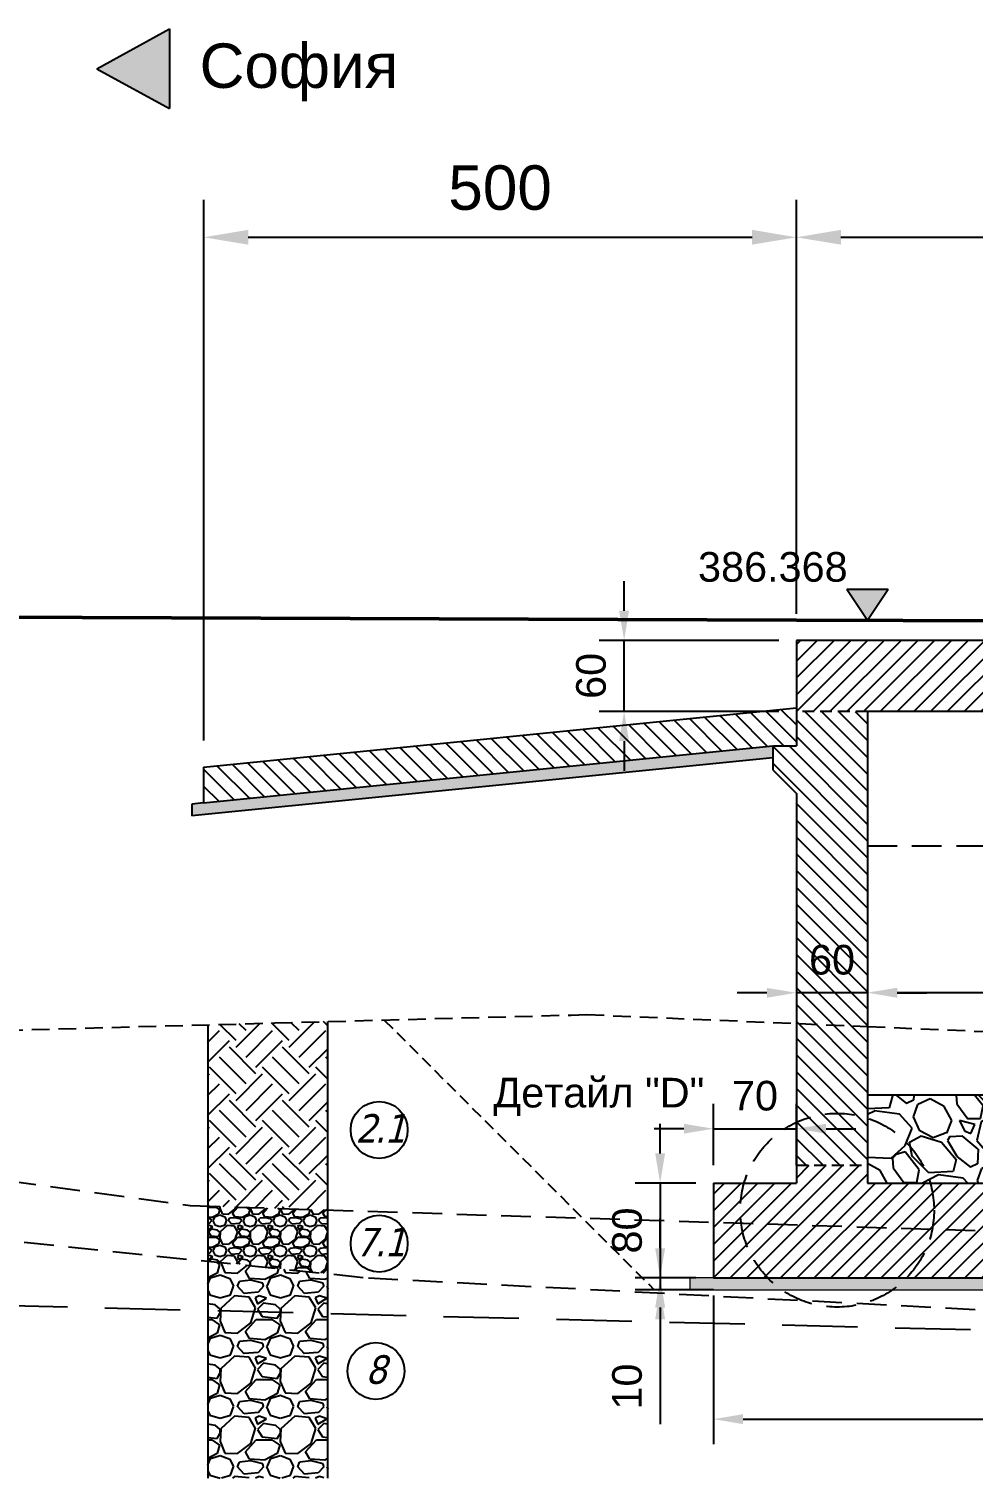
# Model space of a CAD drawing. Header units: centimetres. Extents: x 8495135 to 959133560, y 4530079 to 463453963.
# Drawn here: x 958986990 to 958987786, y 463414226 to 463415449 of the extents above; entities that cross this region are included whole.
import ezdxf
from ezdxf.enums import TextEntityAlignment as Align

# ---------------------------------------------------------------- set-up
doc = ezdxf.new("R2010")
doc.units = ezdxf.units.CM
doc.header["$LTSCALE"] = 0.1
for name, pattern in [('DASHED', [0.75, 0.5, -0.25]), ('HIDDEN', [9.525, 6.35, -3.175]), ('LK_HIDDEN', [7.5, 5, -2.5])]:
    doc.linetypes.add(name, pattern=pattern)
doc.layers.add('31_VERT_ALIGNM', color=1, linetype='Continuous', lineweight=50)
doc.layers.add('dimension', color=1, linetype='Continuous', lineweight=20)
for name, color, linetype in [('br_dimension', 1, 'Continuous'), ('br_hatch', 9, 'Continuous'), ('br_hatch_dark', 8, 'Continuous'), ('br_view_yellow', 2, 'Continuous'), ('hatch', 253, 'Continuous'), ('Kustendilska voda', 12, 'Continuous'), ('plast', 7, 'Continuous')]:
    doc.layers.add(name, color=color, linetype=linetype)
doc.styles.add('1-10 cm', font='arial.ttf', dxfattribs={"height": 2.5})
doc.styles.add('MM 1 to 100', font='arial.ttf', dxfattribs={"height": 25})
doc.styles.add('MM_ARIAL', font='arial.ttf')
doc.styles.get("Standard").update_dxf_attribs({"font": 'arial.ttf'})
doc.dimstyles.new('MM DIM 1 to 100', dxfattribs={"dimscale": 10, "dimtxt": 2.5, "dimasz": 2.5, "dimexe": 2.1, "dimexo": 1.5, "dimgap": 1.5, "dimtad": 1, "dimdec": 0, "dimdsep": 46, "dimtxsty": 'MM_ARIAL', "dimcen": 3, "dimclrd": 1, "dimclre": 1, "dimclrt": 7, "dimaunit": 2, "dimadec": 1, "dimazin": 0, "dimtp": 100, "dimtm": 3, "dimtfac": 1, "dimtdec": 0, "dimtix": 1, "dimtmove": 0, "dimatfit": 3, "dimfxl": 0, "dimtolj": 1, "dimtzin": 0, "dimarcsym": 0})
doc.dimstyles.new('MM DIM 1 to 150', dxfattribs={"dimscale": 15, "dimtxt": 2.5, "dimasz": 2.5, "dimexe": 2.1, "dimexo": 1.5, "dimgap": 1.5, "dimtad": 1, "dimdec": 0, "dimdsep": 46, "dimtxsty": 'MM_ARIAL', "dimcen": 3, "dimclrd": 1, "dimclre": 1, "dimclrt": 7, "dimaunit": 2, "dimadec": 1, "dimazin": 0, "dimtp": 100, "dimtm": 3, "dimtfac": 1, "dimtdec": 0, "dimtix": 1, "dimtmove": 0, "dimatfit": 3, "dimfxl": 0, "dimtolj": 1, "dimtzin": 0, "dimarcsym": 0})

# ---------------------------------------------------------------- blocks, each defined once
blk = doc.blocks.new('*D321')
at = {"layer": 'br_dimension', "color": 1, "lineweight": -2, "transparency": 16777216}
for p, q in [((958987697, 463414647.9), (958987697, 463414614.9)), ((958988697.1, 463414647.9), (958988697.1, 463414614.9)), ((958987722, 463414635.9), (958988672.1, 463414635.9))]:
    blk.add_line(p, q, dxfattribs=at)
at = {"layer": 'br_dimension', "color": 1, "transparency": 16777216}
for points in [[(958987722, 463414640), (958987722, 463414631.7), (958987697, 463414635.9)], [(958988672.1, 463414640), (958988672.1, 463414631.7), (958988697.1, 463414635.9)]]:
    blk.add_solid(points, dxfattribs=at)
at = {"layer": 'br_dimension', "color": 7, "transparency": 16777216, "insert": (958988197.1, 463414663.6), "char_height": 25, "attachment_point": 5, "style": 'MM_ARIAL'}
blk.add_mtext('\\A1;1000', dxfattribs=at)
blk = doc.blocks.new('*D324')
at = {"layer": 'br_dimension', "color": 1, "lineweight": -2, "transparency": 16777216}
for p, q in [((958987567.1, 463414380.2), (958987567.1, 463414255)), ((958988827.1, 463414380.2), (958988827.1, 463414255)), ((958987592.1, 463414276), (958988802.1, 463414276))]:
    blk.add_line(p, q, dxfattribs=at)
at = {"layer": 'br_dimension', "color": 1, "transparency": 16777216}
for points in [[(958987592.1, 463414280.2), (958987592.1, 463414271.8), (958987567.1, 463414276)], [(958988802.1, 463414280.2), (958988802.1, 463414271.8), (958988827.1, 463414276)]]:
    blk.add_solid(points, dxfattribs=at)
at = {"layer": 'br_dimension', "color": 7, "transparency": 16777216, "insert": (958988197.1, 463414303.8), "char_height": 25, "attachment_point": 5, "style": 'MM_ARIAL'}
blk.add_mtext('\\A1;1260', dxfattribs=at)
blk = doc.blocks.new('*D326')
at = {"layer": 'br_dimension', "color": 1, "lineweight": -2, "transparency": 16777216}
for p, q in [((958987697.1, 463414661.4), (958987697.1, 463414614.8)), ((958987612.1, 463414635.8), (958987587.1, 463414635.8)), ((958987637.1, 463414638.5), (958987637.1, 463414614.8)), ((958987697.1, 463414635.8), (958987637.1, 463414635.8)), ((958987722.1, 463414635.8), (958987747.1, 463414635.8))]:
    blk.add_line(p, q, dxfattribs=at)
at = {"layer": 'br_dimension', "color": 1, "transparency": 16777216}
for points in [[(958987612.1, 463414639.9), (958987612.1, 463414631.6), (958987637.1, 463414635.8)], [(958987722.1, 463414639.9), (958987722.1, 463414631.6), (958987697.1, 463414635.8)]]:
    blk.add_solid(points, dxfattribs=at)
at = {"layer": 'br_dimension', "color": 7, "transparency": 16777216, "insert": (958987667.1, 463414663.5), "char_height": 25, "attachment_point": 5, "style": 'MM_ARIAL'}
blk.add_mtext('\\A1;60', dxfattribs=at)
blk = doc.blocks.new('*D327')
at = {"layer": 'br_view_yellow', "color": 1, "lineweight": -2, "transparency": 16777216}
for p, q in [((958987522.1, 463414500.2), (958987522.1, 463414525.2)), ((958987552.1, 463414475.2), (958987501.1, 463414475.2)), ((958987522.1, 463414475.2), (958987522.1, 463414395.2)), ((958987552.1, 463414395.2), (958987501.1, 463414395.2)), ((958987522.1, 463414370.2), (958987522.1, 463414345.2))]:
    blk.add_line(p, q, dxfattribs=at)
at = {"layer": 'br_view_yellow', "color": 1, "transparency": 16777216}
for points in [[(958987517.9, 463414500.2), (958987526.3, 463414500.2), (958987522.1, 463414475.2)], [(958987517.9, 463414370.2), (958987526.3, 463414370.2), (958987522.1, 463414395.2)]]:
    blk.add_solid(points, dxfattribs=at)
at = {"layer": 'br_view_yellow', "color": 7, "transparency": 16777216, "insert": (958987494.3, 463414435.2), "char_height": 25, "attachment_point": 5, "rotation": 90, "style": 'MM_ARIAL'}
blk.add_mtext('\\A1;80', dxfattribs=at)
blk = doc.blocks.new('*D328')
at = {"layer": 'br_dimension', "color": 1, "lineweight": -2, "transparency": 16777216}
for p, q in [((958987522.1, 463414420.2), (958987522.1, 463414445.2)), ((958987552.1, 463414395.2), (958987501.1, 463414395.2)), ((958987522.1, 463414395.2), (958987522.1, 463414385.2)), ((958987532.1, 463414385.2), (958987501.1, 463414385.2)), ((958987522.1, 463414360.2), (958987522.1, 463414271.8))]:
    blk.add_line(p, q, dxfattribs=at)
at = {"layer": 'br_dimension', "color": 1, "transparency": 16777216}
for points in [[(958987517.9, 463414420.2), (958987526.3, 463414420.2), (958987522.1, 463414395.2)], [(958987517.9, 463414360.2), (958987526.3, 463414360.2), (958987522.1, 463414385.2)]]:
    blk.add_solid(points, dxfattribs=at)
at = {"layer": 'br_dimension', "color": 7, "transparency": 16777216, "insert": (958987494.3, 463414303.5), "char_height": 25, "attachment_point": 5, "rotation": 90, "style": 'MM_ARIAL'}
blk.add_mtext('\\A1;10', dxfattribs=at)
blk = doc.blocks.new('*D330')
at = {"layer": 'br_dimension', "color": 1, "lineweight": -2, "transparency": 16777216}
for p, q in [((958987567.1, 463414490.2), (958987567.1, 463414542.1)), ((958987637.1, 463414490.2), (958987637.1, 463414542.1)), ((958987542.1, 463414521.1), (958987517.1, 463414521.1)), ((958987567.1, 463414521.1), (958987637.1, 463414521.1)), ((958987662.1, 463414521.1), (958987687.1, 463414521.1))]:
    blk.add_line(p, q, dxfattribs=at)
at = {"layer": 'br_dimension', "color": 1, "transparency": 16777216}
for points in [[(958987542.1, 463414525.2), (958987542.1, 463414516.9), (958987567.1, 463414521.1)], [(958987662.1, 463414525.2), (958987662.1, 463414516.9), (958987637.1, 463414521.1)]]:
    blk.add_solid(points, dxfattribs=at)
at = {"layer": 'br_dimension', "color": 7, "transparency": 16777216, "insert": (958987602.1, 463414548.8), "char_height": 25, "attachment_point": 5, "style": 'MM_ARIAL'}
blk.add_mtext('\\A1;70', dxfattribs=at)
blk = doc.blocks.new('*D821')
at = {"layer": 'br_view_yellow', "color": 1, "linetype": 'ByBlock', "lineweight": -2, "ltscale": 3, "transparency": 16777216}
for p, q in [((958987491.7, 463414958.2), (958987491.7, 463414983.2)), ((958987622.1, 463414933.2), (958987470.7, 463414933.2)), ((958987491.7, 463414873.2), (958987491.7, 463414933.2)), ((958987622.1, 463414873.2), (958987470.7, 463414873.2)), ((958987491.7, 463414848.2), (958987491.7, 463414823.2))]:
    blk.add_line(p, q, dxfattribs=at)
at = {"layer": 'br_view_yellow', "color": 1, "linetype": 'ByBlock', "ltscale": 3, "transparency": 16777216}
for points in [[(958987487.5, 463414958.2), (958987495.9, 463414958.2), (958987491.7, 463414933.2)], [(958987487.5, 463414848.2), (958987495.9, 463414848.2), (958987491.7, 463414873.2)]]:
    blk.add_solid(points, dxfattribs=at)
at = {"layer": 'br_view_yellow', "color": 7, "linetype": 'ByBlock', "ltscale": 3, "transparency": 16777216, "insert": (958987463.9, 463414903.2), "char_height": 25, "attachment_point": 5, "rotation": 90, "style": 'MM_ARIAL'}
blk.add_mtext('\\A1;60', dxfattribs=at)
blk = doc.blocks.new('*U819')
at = {"ltscale": 0.5}
blk.add_hatch(color=256, dxfattribs=at).paths.add_polyline_path([(-17.5, 26), (0, 0), (17.5, 26)])
for p, q in [((-17.5, 26), (17.5, 26)), ((-17.5, 26), (0, 0)), ((0, 0), (17.5, 26)), ((-40, 0), (0, 0)), ((0, 0), (40, 0))]:
    blk.add_line(p, q, dxfattribs=at)
at = {"color": 7, "ltscale": 0.5, "style": '1-10 cm'}
blk.add_attdef('1', text='', height=25, dxfattribs=at).set_placement((79.9, 32.7), align=Align.CENTER)
blk = doc.blocks.new('*D822')
at = {"layer": 'br_hatch', "color": 1, "lineweight": -2, "transparency": 16777216}
for p, q in [((958987137.1, 463414848.7), (958987137.1, 463415304.8)), ((958987637.1, 463414955.7), (958987637.1, 463415304.8)), ((958987174.6, 463415273.3), (958987599.6, 463415273.3))]:
    blk.add_line(p, q, dxfattribs=at)
at = {"layer": 'br_hatch', "color": 1, "transparency": 16777216}
for points in [[(958987174.6, 463415279.6), (958987174.6, 463415267.1), (958987137.1, 463415273.3)], [(958987599.6, 463415279.6), (958987599.6, 463415267.1), (958987637.1, 463415273.3)]]:
    blk.add_solid(points, dxfattribs=at)
at = {"layer": 'br_hatch', "color": 7, "transparency": 16777216, "insert": (958987387.1, 463415315), "char_height": 37.5, "attachment_point": 5, "style": 'MM_ARIAL'}
blk.add_mtext('\\A1;500', dxfattribs=at)
blk = doc.blocks.new('*D823')
at = {"layer": 'br_hatch', "color": 1, "lineweight": -2, "transparency": 16777216}
for p, q in [((958987637.1, 463414955.7), (958987637.1, 463415304.8)), ((958988757.1, 463414955.7), (958988757.1, 463415304.8)), ((958987674.6, 463415273.3), (958988719.6, 463415273.3))]:
    blk.add_line(p, q, dxfattribs=at)
at = {"layer": 'br_hatch', "color": 1, "transparency": 16777216}
for points in [[(958987674.6, 463415279.6), (958987674.6, 463415267.1), (958987637.1, 463415273.3)], [(958988719.6, 463415279.6), (958988719.6, 463415267.1), (958988757.1, 463415273.3)]]:
    blk.add_solid(points, dxfattribs=at)
at = {"layer": 'br_hatch', "color": 7, "transparency": 16777216, "insert": (958988197.1, 463415315), "char_height": 37.5, "attachment_point": 5, "style": 'MM_ARIAL'}
blk.add_mtext('\\A1;1120', dxfattribs=at)

msp = doc.modelspace()

# ---------------------------------------------------------------- hatches: boundary and pattern name
at = {"layer": 'br_hatch'}
h = msp.add_hatch(dxfattribs=at)
h.set_pattern_fill('_USER', color=256, scale=10, angle=45, style=0, pattern_type=0)
h.set_pattern_definition([(45, (958987637.051, 463414873.165), (-7.07107, 7.07107), [])])
h.paths.add_polyline_path([(958988674.83, 463414933.17), (958988197.07, 463414933.17), (958988197.07, 463414873.17), (958988656.73, 463414873.17, -0.1391006)])
h.paths.add_polyline_path([(958988757.05, 463414933.17), (958988674.83, 463414933.17, 0.1391006), (958988656.73, 463414873.17), (958988697.05, 463414873.17), (958988757.05, 463414873.17)])
h.paths.add_polyline_path([(958988197.07, 463414933.17), (958987637.05, 463414933.17), (958987637.05, 463414873.17), (958987697.05, 463414873.17), (958988197.07, 463414873.17)])
h = msp.add_hatch(dxfattribs=at)
h.set_pattern_fill('_USER', color=256, scale=10, angle=135, style=0, pattern_type=0)
h.set_pattern_definition([(135, (958987137.053, 463414796.059), (-7.07107, -7.07107), [])])
h.paths.add_polyline_path([(958987637.05, 463414876.21), (958987137.05, 463414826.21), (958987137.05, 463414796.06), (958987617.05, 463414844.06), (958987637.05, 463414844.06)])
h = msp.add_hatch(dxfattribs=at)
h.set_pattern_fill('_USER', color=256, scale=10, angle=135, style=0, pattern_type=0)
h.set_pattern_definition([(135, (958987617.053, 463414490.186), (-7.07107, -7.07107), [])])
h.paths.add_polyline_path([(958987697.05, 463414529.91, 0.1904634), (958987637.05, 463414526.45), (958987637.05, 463414490.19), (958987697.05, 463414490.19)])
h.paths.add_polyline_path([(958987697.05, 463414607.33), (958987637.05, 463414609.89), (958987637.05, 463414526.45, -0.1904634), (958987697.05, 463414529.91)])
h.paths.add_polyline_path([(958987697.05, 463414873.17), (958987637.05, 463414873.17), (958987637.05, 463414844.06), (958987617.05, 463414844.06), (958987617.05, 463414824.06), (958987637.05, 463414804.06), (958987637.05, 463414609.89), (958987697.05, 463414607.33)])
h.paths.add_polyline_path([(958987641.57, 463414637.59), (958987692.92, 463414637.59), (958987692.92, 463414689.11), (958987641.57, 463414689.11)], flags=24)
h = msp.add_hatch(dxfattribs=at)
h.set_pattern_fill('EARTH', color=256, scale=5, angle=45)
h.set_pattern_definition([(45, (950482519.398, 458887401.306), (4e-15, 44.90128061), [31.75, -31.75]), (45, (950482510.98, 458887409.725), (4e-15, 44.90128061), [31.75, -31.75]), (45, (950482502.56, 458887418.144), (4e-15, 44.90128061), [31.75, -31.75]), (135, (950482502.56, 458887423.757), (-44.90128061, 4e-15), [31.75, -31.75]), (135, (950482510.98, 458887432.176), (-44.90128061, 4e-15), [31.75, -31.75]), (135, (950482519.398, 458887440.595), (-44.90128061, 4e-15), [31.75, -31.75])])
h.paths.add_polyline_path([(958987241.39, 463414611.52), (958987226.88, 463414611.13), (958987140.59, 463414608.79), (958987140.59, 463414455.72), (958987234.27, 463414452.75), (958987241.39, 463414452.52)])
h = msp.add_hatch(dxfattribs=at)
h.set_pattern_fill('GRAVEL', color=256, scale=3, angle=135, style=0)
h.set_pattern_definition([(3.0128, (958987604.3746, 463414460.099), (915.987086, 53.881766), [10.2516, -1014.915]), (319.9697, (958987614.612, 463414460.6376), (-700.460643, 592.69833), [17.5922, -1741.62]), (267.5104, (958987628.0824, 463414449.3225), (53.882508, 1131.512458), [12.4045, -1228.041]), (42.2737, (958987662.5666, 463414441.779), (-1131.51169, -1023.749085), [16.0202, -1585.992]), (67.8337, (958987674.4206, 463414452.5554), (-377.17036, -915.987257), [15.709, -1555.194]), (132.2737, (958987680.3475, 463414467.1034), (1023.749085, -1131.51169), [16.0201, -1585.992]), (172.6942, (958987669.5712, 463414478.9574), (1239.275307, -161.645533), [21.1858, -2097.393]), (207.2553, (958987648.5574, 463414481.6514), (-1562.565663, -808.22264), [20.0016, -1980.159]), (256.4296, (958987630.7765, 463414472.4916), (-269.406749, -1131.511558), [16.0744, -1591.365]), (310.2364, (958987627.005, 463414456.866), (-538.815407, 646.57747), [18.3514, -899.217]), (357.3974, (958987638.8588, 463414442.8567), (1239.274593, -53.882327), [23.7323, -2349.504]), (273.8141, (958987609.763, 463414495.6606), (53.881794, -700.45924), [8.1, -801.918]), (306.4692, (958987610.3015, 463414487.5784), (-592.695563, 808.222253), [15.4105, -1525.638]), (0, (958987619.46, 463414475.186), (53.8815, 53.8815), [10.7763, -96.9867]), (338.1986, (958987616.767, 463414464.948), (-377.17214, 161.64505), [5.8032, -574.518]), (66.8014, (958987622.155, 463414462.793), (-107.76314, -215.52629), [8.207, -402.144]), (165.9638, (958987625.388, 463414470.336), (-269.4076, 53.88128), [13.3296, -430.989]), (296.565, (958987612.457, 463414473.57), (-53.88167, 161.6446), [9.6386, -231.327]), (151.3895, (958987653.4068, 463414431.5416), (-700.459938, 377.17139), [13.5026, -1336.764]), (205.3462, (958987641.553, 463414438.0074), (808.221612, 377.17052), [11.328, -1121.466]), (68.1986, (958987601.68, 463414462.793), (-161.64505, -377.17214), [11.6064, -568.716]), (118.6105, (958987605.991, 463414473.569), (377.17139, -700.459938), [13.5026, -1336.764]), (114.444, (958987686.813, 463414464.948), (161.645075, -377.17096), [13.021, -638.031]), (69.7751, (958987681.425, 463414476.802), (-323.289573, -862.103685), [10.9102, -1080.108]), (201.8014, (958987655.023, 463414517.213), (-377.17214, -161.64505), [11.6064, -568.716]), (152.354, (958987644.247, 463414512.9027), (915.985837, -484.934193), [12.7735, -1264.572]), (204.444, (958987681.425, 463414490.811), (377.17096, 161.645075), [6.5105, -644.544]), (236.3099, (958987658.256, 463414513.98), (-161.64419, -269.40673), [3.8855, -384.66]), (300.9638, (958987656.1, 463414510.747), (-107.76328, 215.52617), [15.709, -298.4715]), (321.009, (958987664.183, 463414497.277), (-592.695984, 484.933162), [14.558, -1441.242]), (78.69, (958987630.238, 463414475.186), (-53.8814, -161.64452), [10.9897, -263.7534]), (128.1572, (958987632.393, 463414485.962), (-808.222947, 1023.750059), [19.1867, -1899.48]), (195.9454, (958987620.539, 463414501.049), (592.695503, 161.64421), [7.8452, -776.682]), (225, (958987612.996, 463414498.89), (-7e-15, -107.763), [4.572, -71.628]), (255.2564, (958987663.644, 463414494.583), (161.644877, 592.696257), [10.586, -1048.017]), (183.0128, (958987660.95, 463414484.3455), (-915.987086, -53.881766), [20.5033, -1004.664]), (135, (958987640.475, 463414483.27), (-107.763, 7e-15), [19.812, -56.388]), (100.3048, (958987626.466, 463414497.277), (161.64364, -915.985227), [12.0483, -1192.779]), (29.0546, (958987624.311, 463414509.131), (269.40833, 161.64499), [11.095, -543.651]), (342.646, (958987634.0094, 463414514.5192), (1562.564544, -484.933132), [18.0643, -1788.375]), (310.4261, (958987651.2515, 463414509.131), (646.578863, -754.341415), [19.1109, -1891.974]), (310.4261, (958987651.2515, 463414509.131), (646.578863, -754.341415), [19.1109, -1891.974])])
h.paths.add_polyline_path([(958988197.07, 463414549.53), (958987697.05, 463414549.53), (958987697.05, 463414529.91, -0.2468233), (958987749.9, 463414475.19), (958988197.07, 463414475.19)])
h.paths.add_polyline_path([(958988697.05, 463414549.53), (958988197.07, 463414549.53), (958988197.07, 463414475.19), (958988697.05, 463414475.19)])
h.paths.add_polyline_path([(958987697.05, 463414529.91), (958987697.05, 463414475.19), (958987749.9, 463414475.19, 0.2468233)], flags=17)
h = msp.add_hatch(dxfattribs=at)
h.set_pattern_fill('_USER', color=256, scale=10, angle=45, style=0, pattern_type=0)
h.set_pattern_definition([(45, (958987567.051, 463414395.183), (-7.07107, 7.07107), [])])
h.paths.add_polyline_path([(958987589.68, 463414452.28, -0.071117), (958987592.95, 463414475.19), (958987567.05, 463414475.19), (958987567.05, 463414395.18), (958987612.92, 463414395.18, -0.1957588)])
h.paths.add_polyline_path([(958987753.17, 463414452.28, 0.071117), (958987749.9, 463414475.19), (958987697.05, 463414475.19), (958987697.05, 463414490.19), (958987637.05, 463414490.19), (958987637.05, 463414475.19), (958987592.95, 463414475.19, 0.071117), (958987589.68, 463414452.28, 0.1957588), (958987612.92, 463414395.18), (958987729.93, 463414395.18, 0.1957575)])
h.paths.add_polyline_path([(958988197.07, 463414475.19), (958987749.9, 463414475.19, -0.071117), (958987753.17, 463414452.28, -0.1957575), (958987729.93, 463414395.18), (958988197.07, 463414395.18)])
h.paths.add_polyline_path([(958988827.05, 463414475.19), (958988757.05, 463414475.19), (958988757.05, 463414490.19), (958988697.05, 463414490.19), (958988697.05, 463414475.19), (958988197.07, 463414475.19), (958988197.07, 463414395.18), (958988827.05, 463414395.19)])
h = msp.add_hatch(dxfattribs=at)
h.set_pattern_fill('GRAVEL', color=256)
h.set_pattern_definition([(228.0127875, (950482537.6856, 458887426.7062), (-203.20000001596, -228.5999999858), [3.4172144, -338.304836396]), (184.969741, (950482535.3996, 458887424.1662), (304.7999998794, 25.40000144698), [5.8640472, -580.540488935]), (132.5104471, (950482529.5576, 458887423.6582), (254.00000010727, -279.39999990246), [4.1348152, -409.34722794]), (267.273689, (950482519.6516, 458887417.3082), (25.4000000532, 507.99999999733), [5.3400452, -528.66437426]), (292.83365418, (950482519.3976, 458887411.9742), (-127.00000001063, 304.79999999555), [5.236337, -518.398077453]), (357.273689, (950482521.4296, 458887407.1482), (-507.99999999733, 25.4000000532), [5.3400452, -528.66437426]), (37.69424047, (950482526.7636, 458887406.89415), (-330.19999998536, -254.000000019), [7.0619366, -699.13115314]), (72.25532837, (950482532.3516, 458887411.21215), (177.80000004779, 558.79999998479), [6.6671952, -660.05256602]), (121.42956562, (950482534.3836, 458887417.5622), (-203.20000002883, 330.19999998226), [5.35813, -530.45545699]), (175.2363583, (950482531.5896, 458887422.1342), (279.399999996, -25.4000000439), [6.1171328, -299.7393695]), (222.3974378, (950482525.4936, 458887422.64215), (-304.79999999025, -279.40000001064), [7.9107792, -783.16772512]), (138.81407483, (950482544.7976, 458887417.0542), (-177.79999998934, 152.4000000124), [2.7000454, -267.305658243]), (171.4692344, (950482542.7656, 458887418.8322), (330.2000000089, -50.79999994237), [5.1368198, -508.54638997]), (225, (950482537.686, 458887419.594), (-4e-15, -25.4), [3.5920934, -32.328931084]), (203.19859051, (950482535.9076, 458887422.642), (127.0000000035, 50.7999999911), [1.9344132, -191.50622369]), (291.80140949, (950482534.1296, 458887421.88), (-25.4000000053, 76.1999999982), [2.7356562, -134.0475299]), (30.96375653, (950482535.1456, 458887419.34), (76.2000000019, 50.7999999972), [4.4431966, -143.66298153]), (161.56505118, (950482538.956, 458887421.626), (50.800000001, -25.3999999973), [3.2128714, -77.10898117]), (16.389540334, (950482519.3976, 458887421.8802), (254, 76.2), [4.50088, -445.588266725]), (70.34617594, (950482523.7156, 458887423.1502), (-101.6000000093, -279.3999999967), [3.7759894, -373.82215678]), (293.19859051, (950482538.9556, 458887426.706), (-50.7999999911, 127.0000000036), [3.868801, -189.57183589]), (343.61045967, (950482540.4796, 458887423.1502), (-254.00000000532, 76.19999998223), [4.50088, -445.588266725]), (339.44395478, (950482519.3976, 458887406.1322), (-127, 50.8), [4.340352, -212.67734313]), (294.7751406, (950482523.4616, 458887404.6082), (-127.00000015117, 279.39999993127), [3.6367212, -360.03593381]), (66.80140949, (950482539.2096, 458887401.306), (50.799999992, 127.0000000032), [3.868801, -189.57183589]), (17.35402464, (950482540.7336, 458887404.8622), (-330.19999999343, -101.60000002132), [4.2578274, -421.5237598]), (69.44395478, (950482526.7636, 458887401.3062), (-50.8000000009, -126.99999999965), [2.170176, -214.84751913]), (101.309932474, (950482537.6856, 458887401.306), (-25.4, 101.6), [1.295146, -128.219949645]), (165.96375653, (950482537.4316, 458887402.576), (76.2, -25.4), [5.236337, -99.49054589]), (186.00900596, (950482532.3516, 458887403.8462), (253.99999999865, 25.4000000133), [4.85267, -480.413648633]), (303.69006753, (950482535.1456, 458887417.054), (-25.4000000035, 50.799999998), [3.6632388, -87.9177636]), (353.15722659, (950482537.1776, 458887414.0062), (431.80000000266, -50.79999997739), [6.3955676, -633.16009065]), (60.9453959, (950482543.5276, 458887413.2442), (-101.6000000028, -177.7999999984), [2.6150824, -258.89392318]), (90, (950482544.798, 458887415.53), (-25.4, 25.4), [1.524, -23.876]), (120.25643716, (950482531.8436, 458887404.6082), (101.59999998757, -177.8000000071), [3.5286696, -349.33940773]), (48.0127875, (950482530.0656, 458887407.6562), (203.20000001675, 228.5999999851), [6.8344288, -334.887621996]), (0, (950482534.638, 458887412.736), (25.4, 25.4), [6.604, -18.796]), (325.3048465, (950482541.2416, 458887412.7362), (254.00000009622, -177.79999986255), [4.0160956, -397.59316724]), (254.0546041, (950482544.5436, 458887410.45), (-25.3999999982, -101.6000000004), [3.6982908, -181.21650039]), (207.64597536, (950482543.5276, 458887406.8942), (-482.60000001773, -253.99999996631), [6.021451, -596.12464423]), (175.42607874, (950482538.1936, 458887404.1002), (-330.19999999999, 25.4), [6.3702946, -630.65846456])])
h.paths.add_polyline_path([(958987241.39, 463414414.35), (958987241.39, 463414452.52), (958987234.27, 463414452.75), (958987140.59, 463414455.72), (958987140.59, 463414423.99)])
h.paths.add_polyline_path([(958987140.59, 463414423.99), (958987140.59, 463414409.22), (958987241.39, 463414398.79), (958987241.39, 463414414.35)])
h = msp.add_hatch(dxfattribs=at)
h.set_pattern_fill('GRAVEL', color=256, scale=2)
h.set_pattern_definition([(228.0127875, (950482555.9736, 458887447.395), (-406.4000000319, -457.1999999716), [6.8344288, -676.6096728]), (184.969741, (950482551.4016, 458887442.3148), (609.5999997588, 50.80000289396), [11.7280944, -1161.08097787]), (132.5104471, (950482539.7176, 458887441.2988), (508.0000002145, -558.7999998049), [8.2696304, -818.69445588]), (267.273689, (950482519.9056, 458887428.5988), (50.8000001064, 1015.99999999466), [10.6800904, -1057.32874851]), (292.83365418, (950482519.3976, 458887417.9308), (-254.00000002127, 609.5999999911), [10.472674, -1036.7961549]), (357.273689, (950482523.4616, 458887408.2788), (-1015.99999999466, 50.8000001064), [10.6800904, -1057.32874851]), (37.69424047, (950482534.1296, 458887407.7708), (-660.39999997072, -508.000000038), [14.1238732, -1398.26230628]), (72.25532837, (950482545.3056, 458887416.4068), (355.6000000956, 1117.59999996958), [13.3343904, -1320.10513204]), (121.42956562, (950482549.3696, 458887429.1068), (-406.40000005766, 660.3999999645), [10.71626, -1060.91091397]), (175.2363583, (950482543.7816, 458887438.251), (558.799999992, -50.8000000878), [12.2342656, -599.478739]), (222.3974378, (950482531.5896, 458887439.2668), (-609.5999999805, -558.80000002128), [15.8215584, -1566.33545024]), (138.81407483, (950482570.1976, 458887428.091), (-355.5999999787, 304.8000000248), [5.4000908, -534.6113165]), (171.4692344, (950482566.1336, 458887431.6468), (660.4000000178, -101.59999988475), [10.2736396, -1017.09277994]), (225, (950482555.974, 458887433.17), (-7e-15, -50.8), [7.1841868, -64.65786217]), (203.19859051, (950482552.4176, 458887439.267), (254.000000007, 101.599999982), [3.8688264, -383.01244738]), (291.80140949, (950482548.862, 458887437.743), (-50.800000011, 152.399999996), [5.4713124, -268.0950598]), (30.96375653, (950482550.894, 458887432.663), (152.400000004, 101.5999999944), [8.8863932, -287.32596306]), (161.56505118, (950482558.514, 458887437.235), (101.600000003, -50.799999995), [6.4257428, -154.21796234]), (16.389540334, (950482519.3976, 458887437.7428), (508, 152.4), [9.00176, -891.17653345]), (70.34617594, (950482528.0336, 458887440.2828), (-203.2000000186, -558.7999999934), [7.5519788, -747.64431356]), (293.19859051, (950482558.5136, 458887447.395), (-101.5999999823, 254.000000007), [7.737602, -379.14367178]), (343.61045967, (950482561.5616, 458887440.2828), (-508.00000001065, 152.39999996446), [9.00176, -891.17653345]), (339.44395478, (950482519.3976, 458887406.247), (-254, 101.6), [8.680704, -425.35468626]), (294.7751406, (950482527.5256, 458887403.199), (-254.0000003023, 558.7999998625), [7.2734424, -720.07186761]), (66.80140949, (950482559.0216, 458887396.595), (101.599999984, 254.0000000064), [7.737602, -379.14367178]), (17.35402464, (950482562.0696, 458887403.7068), (-660.3999999869, -203.20000004265), [8.5156548, -843.0475196]), (69.44395478, (950482534.1296, 458887396.595), (-101.6000000018, -253.9999999993), [4.340352, -429.69503826]), (101.30993247, (950482555.974, 458887396.595), (-50.8, 203.2), [2.590292, -256.4398993]), (165.96375653, (950482555.466, 458887399.135), (152.4, -50.8), [10.472674, -198.98109178]), (186.00900596, (950482545.3056, 458887401.6748), (507.9999999973, 50.8000000266), [9.70534, -960.82729727]), (303.69006753, (950482550.894, 458887428.091), (-50.800000007, 101.599999996), [7.3264776, -175.8355272]), (353.15722659, (950482554.9576, 458887421.9948), (863.6000000053, -101.5999999548), [12.7911352, -1266.3201813]), (60.9453959, (950482567.6576, 458887420.471), (-203.2000000056, -355.5999999968), [5.2301648, -517.78784636]), (90, (950482570.2, 458887425.043), (-50.8, 50.8), [3.048, -47.752]), (120.25643716, (950482544.2896, 458887403.199), (203.1999999751, -355.6000000142), [7.0573392, -698.67881546]), (48.0127875, (950482540.7336, 458887409.295), (406.4000000335, 457.1999999702), [13.6688576, -669.775244]), (0, (950482549.88, 458887419.455), (50.8, 50.8), [13.208, -37.592]), (325.3048465, (950482563.0856, 458887419.4548), (508.0000001924, -355.5999997251), [8.0321912, -795.18633448]), (254.0546041, (950482569.6896, 458887414.883), (-50.7999999965, -203.200000001), [7.3965816, -362.43300078]), (207.64597536, (950482567.6576, 458887407.7708), (-965.20000003547, -507.9999999326), [12.042902, -1192.24928846]), (175.42607874, (950482556.9896, 458887402.1828), (-660.39999999998, 50.8), [12.7405892, -1261.31692912])])
h.paths.add_polyline_path([(958987241.39, 463414398.79), (958987140.59, 463414409.22), (958987140.59, 463414226.32), (958987241.39, 463414226.32)])
at = {"layer": 'br_hatch_dark', "ltscale": 0.5}
h = msp.add_hatch(color=256, dxfattribs=at)
h.dxf.hatch_style = 1
h.paths.add_polyline_path([(958987108.32, 463415381.95), (958987108.32, 463415449.09), (958987046.83, 463415415.52)])
at = {"layer": 'hatch'}
h = msp.add_hatch(color=256, dxfattribs=at)
h.dxf.hatch_style = 2
h.paths.add_polyline_path([(958987617.05, 463414834.06), (958987617.05, 463414844.06), (958987137.05, 463414796.06), (958987127.1, 463414795.06), (958987127.1, 463414785.06)])
h = msp.add_hatch(color=256, dxfattribs=at)
h.dxf.hatch_style = 2
h.paths.add_polyline_path([(958988187.05, 463414395.19), (958987547.05, 463414395.19), (958987547.05, 463414395.18), (958987547.05, 463414385.18), (958988187.05, 463414385.19)])
h.paths.add_polyline_path([(958988847.05, 463414395.19), (958988827.05, 463414395.19), (958988187.05, 463414395.19), (958988187.05, 463414385.19), (958988827.05, 463414385.19), (958988847.05, 463414385.19)])

# ---------------------------------------------------------------- linework, layer by layer
at = {"layer": '31_VERT_ALIGNM'}
for p, q in [((958985890.06, 463414956.42), (958987637.05, 463414950.21)), ((958987637.05, 463414950.21), (958988757.05, 463414946.22))]:
    msp.add_line(p, q, dxfattribs=at)
at = {"layer": 'br_dimension', "linetype": 'LK_HIDDEN', "ltscale": 20}
for p, q in [((958987697.05, 463414873.17), (958987637.05, 463414873.17)), ((958987289.43, 463414612.8), (958987517.05, 463414385.19)), ((958987637.05, 463414490.19), (958987697.05, 463414490.19))]:
    msp.add_line(p, q, dxfattribs=at)
at = {"layer": 'br_dimension'}
for p, q in [((958987617.05, 463414834.06), (958987127.1, 463414785.06)), ((958987137.05, 463414796.06), (958987127.1, 463414795.06)), ((958987127.1, 463414795.06), (958987127.1, 463414785.06)), ((958988697.03, 463414549.53), (958987697.03, 463414549.53))]:
    msp.add_line(p, q, dxfattribs=at)
at = {"layer": 'br_dimension', "linetype": 'HIDDEN', "ltscale": 100}
msp.add_line((958987567.05, 463414385.19), (958987517.05, 463414385.19), dxfattribs=at)
at = {"layer": 'br_dimension', "linetype": 'LK_HIDDEN', "ltscale": 50}
msp.add_circle((958987671.42, 463414452.28), 81.75, dxfattribs=at)
at = {"layer": 'br_hatch', "linetype": 'HIDDEN', "ltscale": 100}
msp.add_lwpolyline([(958985208.77, 463414474.26), (958986292.07, 463414389.25), (958988466.07, 463414334.25), (958990178.36, 463414334.25)], dxfattribs=at)
at = {"layer": 'br_hatch_dark', "ltscale": 0.5}
for p, q in [((958987046.83, 463415415.52), (958987108.32, 463415449.09)), ((958987108.32, 463415449.09), (958987108.32, 463415381.95)), ((958987046.83, 463415415.52), (958987108.32, 463415381.95))]:
    msp.add_line(p, q, dxfattribs=at)
at = {"layer": 'br_hatch_dark'}
for p, q in [((958987140.59, 463414608.79), (958987140.59, 463414226.32)), ((958987241.39, 463414611.52), (958987241.39, 463414226.32))]:
    msp.add_line(p, q, dxfattribs=at)
at = {"layer": 'br_hatch_dark', "linetype": 'DASHED', "ltscale": 300}
msp.add_lwpolyline([(958986947.07, 463414603.53), (958987197.07, 463414610.33), (958987447.07, 463414617.03), (958987459.97, 463414617.43), (958987697.07, 463414607.33), (958987947.07, 463414596.73), (958988197.07, 463414586.13), (958988447.07, 463414575.53), (958988554.17, 463414571.03), (958988697.07, 463414553.03), (958988764.67, 463414544.53), (958988849.87, 463414577.73), (958988947.07, 463414577.23), (958989103.27, 463414576.43), (958989197.07, 463414620.33), (958989204.07, 463414623.63), (958989447.07, 463414612.33), (958989538.57, 463414608.03), (958989697.07, 463414600.33), (958989947.07, 463414588.23), (958990162.67, 463414577.73), (958990197.07, 463414578.53)], dxfattribs=at)
at = {"layer": 'br_hatch_dark', "linetype": 'DASHED', "ltscale": 500}
for points in [[(958986302.07, 463414569.25), (958987125.73, 463414456.2), (958988446.07, 463414414.25)], [(958986302.07, 463414539.25), (958986948.43, 463414429.11), (958987276, 463414395.21), (958988446.07, 463414334.25)]]:
    msp.add_lwpolyline(points, dxfattribs=at)
at = {"layer": 'br_hatch_dark'}
for centre in [(958987285.11, 463414520.07), (958987285.11, 463414424.09), (958987282.35, 463414316.58)]:
    msp.add_circle(centre, 24, dxfattribs=at)
at = {"layer": 'br_view_yellow'}
for p, q in [((958988757.05, 463414933.17), (958987637.05, 463414933.17)), ((958987637.05, 463414933.17), (958987637.05, 463414844.06)), ((958987697.05, 463414873.17), (958987697.05, 463414475.19)), ((958988697.05, 463414873.17), (958987697.05, 463414873.17)), ((958987637.05, 463414804.06), (958987637.05, 463414475.19)), ((958987567.05, 463414475.19), (958987567.05, 463414395.18)), ((958987567.05, 463414475.19), (958987637.05, 463414475.19)), ((958987697.05, 463414475.19), (958988697.05, 463414475.19)), ((958987567.05, 463414395.18), (958988827.05, 463414395.19))]:
    msp.add_line(p, q, dxfattribs=at)
at = {"layer": 'br_view_yellow', "linetype": 'ByBlock', "ltscale": 3}
for p, q in [((958987137.05, 463414826.21), (958987637.05, 463414876.21)), ((958987137.05, 463414796.06), (958987617.05, 463414844.06)), ((958987617.05, 463414844.06), (958987617.05, 463414824.06)), ((958987617.05, 463414844.06), (958987637.05, 463414844.06)), ((958987137.05, 463414826.21), (958987137.05, 463414796.06)), ((958987617.05, 463414824.06), (958987637.05, 463414804.06))]:
    msp.add_line(p, q, dxfattribs=at)
at = {"layer": 'dimension'}
msp.add_lwpolyline([(958987567.05, 463414395.18), (958987547.05, 463414395.18), (958987547.05, 463414385.18), (958988847.05, 463414385.19), (958988847.05, 463414395.19), (958988827.05, 463414395.19)], dxfattribs=at)
at = {"layer": 'Kustendilska voda', "color": 1, "linetype": 'DASHED', "ltscale": 500}
msp.add_line((958988697.03, 463414759.53), (958987697.03, 463414759.53), dxfattribs=at)

# ---------------------------------------------------------------- block references
at = {"layer": 'br_dimension', "ltscale": 0.5}
ref = msp.add_blockref('*U819', (958987697.05, 463414950), dxfattribs=dict(at, xscale=-1, rotation=359.9999689842867))
ref.add_attrib('1', '386.368', dxfattribs={"layer": '0', "color": 7, "ltscale": 0.5, "height": 25, "rotation": 359.99997, "style": '1-10 cm'}).set_placement((958987617.16, 463414982.69), align=Align.CENTER)

# ---------------------------------------------------------------- texts
at = {"layer": 'br_hatch_dark', "ltscale": 0.5, "style": 'MM 1 to 100'}
msp.add_text('София', height=37.5, dxfattribs=at).set_placement((958987133.6, 463415418.13), align=Align.MIDDLE_LEFT)
at = {"layer": 'br_view_yellow', "linetype": 'ByBlock', "ltscale": 3, "insert": (958987381.3, 463414564.02), "char_height": 25, "width": 419.1093, "attachment_point": 1, "style": 'MM 1 to 100'}
msp.add_mtext('Детайл "D"', dxfattribs=at)
at = {"layer": 'plast', "char_height": 24, "width": 30.8049, "attachment_point": 2}
for s, insert in [('{\\fTahoma|b0|i1|c0|p34;\\T0.9;2.1}', (958987285.3, 463414533.37)), ('{\\fTahoma|b0|i1|c0|p34;\\T0.9;7.1}', (958987285.3, 463414437.39)), ('{\\fTahoma|b0|i1|c0|p34;8}', (958987282.54, 463414329.88))]:
    msp.add_mtext(s, dxfattribs=dict(at, insert=insert))

# ---------------------------------------------------------------- dimensions: what is measured, and where the dimension line sits
at = {"layer": 'br_dimension'}
for base, p1, p2, picture, middle in [((958987637.05, 463414635.77), (958987697.08, 463414676.42), (958987637.05, 463414653.53), '*D326', (958987667.06, 463414663.53)), ((958987637.05, 463414521.05), (958987567.05, 463414475.19), (958987637.05, 463414475.19), '*D330', (958987602.05, 463414548.82)), ((958988827.05, 463414276.01), (958987567.05, 463414395.19), (958988827.05, 463414395.19), '*D324', (958988197.05, 463414303.78))]:
    dim = msp.add_linear_dim(base=base, p1=p1, p2=p2, dimstyle='MM DIM 1 to 100', dxfattribs=at)
    dim.commit()
    dim.dimension.update_dxf_attribs({"geometry": picture, "text_midpoint": middle})
at = {"layer": 'br_dimension', "color": 1}
dim = msp.add_linear_dim(base=(958988697.08, 463414635.88), p1=(958987697.03, 463414662.91), p2=(958988697.08, 463414662.91), dimstyle='MM DIM 1 to 100', dxfattribs=at)
dim.commit()
dim.dimension.update_dxf_attribs({"geometry": '*D321', "text_midpoint": (958988197.05, 463414663.64)})
at = {"layer": 'br_dimension'}
dim = msp.add_linear_dim(base=(958987522.11, 463414385.18), p1=(958987567.05, 463414395.18), p2=(958987547.05, 463414385.18), angle=90, dimstyle='MM DIM 1 to 100', dxfattribs=at)
dim.commit()
dim.dimension.update_dxf_attribs({"geometry": '*D328', "text_midpoint": (958987522.11, 463414303.5), "dimtype": 160})
at = {"layer": 'br_hatch'}
for base, p1, p2, picture, middle in [((958987637.05, 463415273.31), (958987137.05, 463414826.21), (958987637.05, 463414933.21), '*D822', (958987387.05, 463415314.96)), ((958988757.05, 463415273.31), (958987637.05, 463414933.21), (958988757.05, 463414933.17), '*D823', (958988197.05, 463415314.96))]:
    dim = msp.add_linear_dim(base=base, p1=p1, p2=p2, dimstyle='MM DIM 1 to 150', dxfattribs=at)
    dim.commit()
    dim.dimension.update_dxf_attribs({"geometry": picture, "text_midpoint": middle})
at = {"layer": 'br_view_yellow', "linetype": 'ByBlock', "ltscale": 3}
dim = msp.add_linear_dim(base=(958987491.7, 463414933.21), p1=(958987637.05, 463414873.17), p2=(958987637.05, 463414933.21), angle=90, dimstyle='MM DIM 1 to 100', override={"dimfxl": 2}, dxfattribs=at)
dim.commit()
dim.dimension.update_dxf_attribs({"geometry": '*D821', "text_midpoint": (958987463.93, 463414903.19)})
at = {"layer": 'br_view_yellow'}
dim = msp.add_linear_dim(base=(958987522.11, 463414395.19), p1=(958987567.05, 463414475.19), p2=(958987567.05, 463414395.19), angle=90, dimstyle='MM DIM 1 to 100', dxfattribs=at)
dim.commit()
dim.dimension.update_dxf_attribs({"geometry": '*D327', "text_midpoint": (958987494.34, 463414435.19)})

doc.saveas('drawing.dxf')
